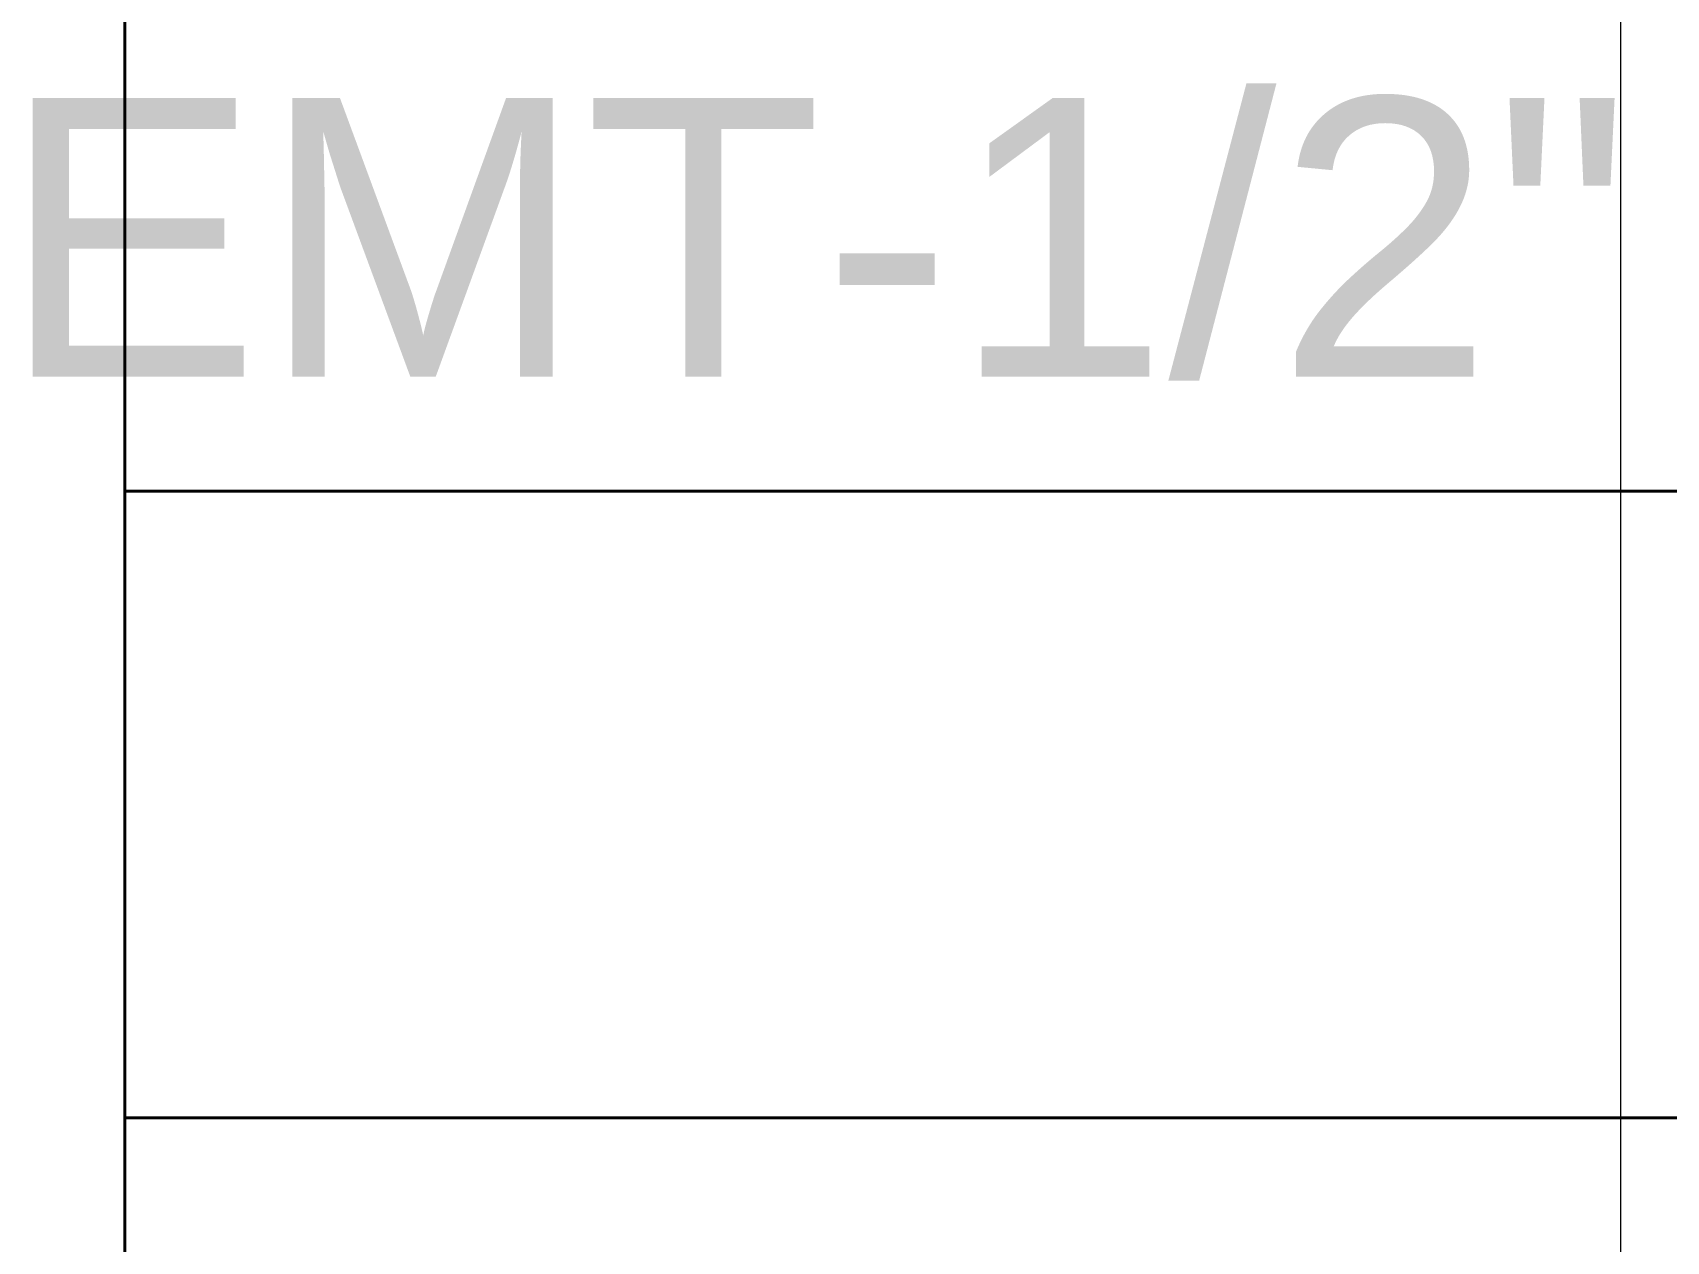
# Model space of a CAD drawing. Header units: metres. Extents: x 29 to 562, y -33 to 369.
# Drawn here: x 302.973 to 303.709, y 177.123 to 177.668 of the extents above; entities that cross this region are included whole.
import ezdxf

# ---------------------------------------------------------------- set-up
doc = ezdxf.new("R2010")
doc.units = ezdxf.units.M
doc.header["$LTSCALE"] = 2
for name, color, linetype, lineweight in [('S-STRS', 4, 'Continuous', 40), ('TEXTO_ILUMINACION', 7, 'Continuous', 9), ('Tuberia', 1, 'Continuous', 9)]:
    doc.layers.add(name, color=color, linetype=linetype, lineweight=lineweight)
doc.styles.add('ROMANS', font='arial.ttf')

msp = doc.modelspace()

# ---------------------------------------------------------------- linework, layer by layer
at = {"layer": 'S-STRS'}
for p, q in [((303.0145332225697, 177.4612109422583), (303.0145332225697, 177.7388134146973)), ((303.0145332225696, 176.8988134146973), (303.0145332225696, 177.648027169626)), ((303.0145332225696, 177.5388134146973), (303.0145332225696, 176.6188134146973)), ((304.2145332225696, 177.4612109422583), (303.0145332225697, 177.4612109422583)), ((303.0145332225697, 177.4612109422583), (304.2145332225696, 177.4612109422583)), ((303.0145332225697, 177.4612109422583), (304.2145332225697, 177.4612109422583)), ((303.0145332225697, 177.1788134146973), (304.2145332225697, 177.1788134146973)), ((303.0145332225697, 177.1788134146973), (304.2145332225697, 177.1788134146973))]:
    msp.add_line(p, q, dxfattribs=at)
at = {"layer": 'Tuberia'}
msp.add_line((303.6884056873104, 177.0967662435891), (303.6884056873104, 183.7268505349151), dxfattribs=at)

# ---------------------------------------------------------------- texts
at = {"layer": 'TEXTO_ILUMINACION', "insert": (302.9586101833602, 177.6382652341941), "char_height": 0.1255103307989779, "width": 2.991395231041898, "attachment_point": 1, "style": 'ROMANS'}
msp.add_mtext('EMT-1/2"', dxfattribs=at)

doc.saveas('drawing.dxf')
